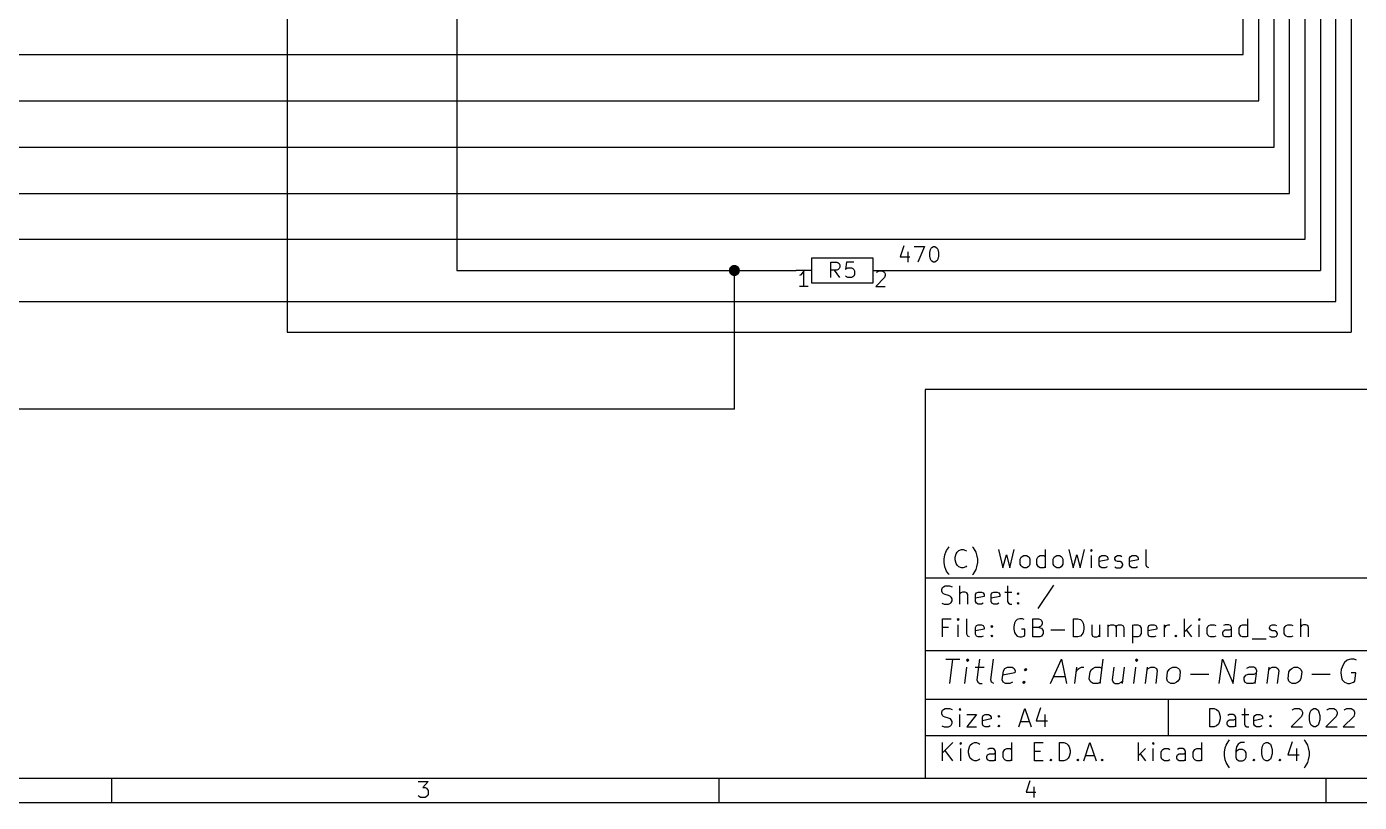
# Model space of a CAD drawing. Extents: x 0.4 to 11.3, y -7.9 to -0.4.
# Drawn here: x 4.055 to 8.376, y -7.874 to -5.359 of the extents above; entities that cross this region are included whole.
import ezdxf

# ---------------------------------------------------------------- set-up
doc = ezdxf.new("R2010")
doc.units = 0
doc.header["$MEASUREMENT"] = 0
for name, color, linetype in [('CYAN2', 4, 'CONTINUOUS'), ('GREEN3', 91, 'CONTINUOUS'), ('RED2', 1, 'CONTINUOUS'), ('RED3', 11, 'CONTINUOUS')]:
    doc.layers.add(name, color=color, linetype=linetype)

msp = doc.modelspace()

# ---------------------------------------------------------------- linework, layer by layer
at = {"layer": 'CYAN2', "linetype": 'CONTINUOUS'}
for p, q in [((6.9, -6.07024), (6.88809, -6.10595)), ((6.9119, -6.08928), (6.9119, -6.12262)), ((6.93333, -6.07262), (6.96667, -6.07262)), ((6.96667, -6.07262), (6.94524, -6.12262)), ((6.98333, -6.09167), (6.98571, -6.08214)), ((6.98333, -6.10357), (6.98333, -6.09167)), ((6.98571, -6.08214), (6.98809, -6.07738)), ((6.98809, -6.07738), (6.99047, -6.075)), ((6.99047, -6.075), (6.99524, -6.07262)), ((6.99524, -6.07262), (7, -6.07262)), ((7, -6.07262), (7.00476, -6.075)), ((7.00476, -6.075), (7.00714, -6.07738)), ((7.00714, -6.07738), (7.00952, -6.08214)), ((7.00952, -6.08214), (7.0119, -6.09167)), ((7.0119, -6.09167), (7.0119, -6.10357)), ((6.66309, -6.17262), (6.66309, -6.12262)), ((6.66309, -6.12262), (6.68214, -6.12262)), ((6.68214, -6.12262), (6.6869, -6.125)), ((6.6869, -6.125), (6.68928, -6.12738)), ((6.68928, -6.12738), (6.69166, -6.13214)), ((6.69166, -6.13214), (6.69166, -6.13928)), ((6.71309, -6.12262), (6.71071, -6.14643)), ((6.7369, -6.12262), (6.71309, -6.12262)), ((6.88809, -6.10595), (6.91905, -6.10595)), ((6.98571, -6.11309), (6.98333, -6.10357)), ((6.98809, -6.11785), (6.98571, -6.11309)), ((6.99047, -6.12024), (6.98809, -6.11785)), ((6.99524, -6.12262), (6.99047, -6.12024)), ((7, -6.12262), (6.99524, -6.12262)), ((7.00476, -6.12024), (7, -6.12262)), ((7.00714, -6.11785), (7.00476, -6.12024)), ((7.00952, -6.11309), (7.00714, -6.11785)), ((7.0119, -6.10357), (7.00952, -6.11309)), ((6.68214, -6.14881), (6.66309, -6.14881)), ((6.69166, -6.17262), (6.675, -6.14881)), ((6.6869, -6.14643), (6.68214, -6.14881)), ((6.68928, -6.14405), (6.6869, -6.14643)), ((6.69166, -6.13928), (6.68928, -6.14405)), ((6.71071, -6.14643), (6.71309, -6.14405)), ((6.71309, -6.17024), (6.71071, -6.16785)), ((6.71309, -6.14405), (6.71785, -6.14167)), ((6.71785, -6.17262), (6.71309, -6.17024)), ((6.71785, -6.14167), (6.72976, -6.14167)), ((6.72976, -6.17262), (6.71785, -6.17262)), ((6.72976, -6.14167), (6.73452, -6.14405)), ((6.73452, -6.17024), (6.72976, -6.17262)), ((6.73452, -6.14405), (6.7369, -6.14643)), ((6.7369, -6.16785), (6.73452, -6.17024)), ((6.7369, -6.14643), (6.73928, -6.15119)), ((6.73928, -6.16309), (6.7369, -6.16785)), ((6.73928, -6.15119), (6.73928, -6.16309))]:
    msp.add_line(p, q, dxfattribs=at)
at = {"layer": 'GREEN3', "linetype": 'CONTINUOUS'}
for p, q in [((5.45, -3.55), (5.45, -6.15)), ((8, -5.45), (8, -3.9)), ((8.05, -5.6), (8.05, -4)), ((8.1, -5.75), (8.1, -4.1)), ((8.15, -5.9), (8.15, -4.2)), ((8.2, -4.3), (8.2, -6.05)), ((8.25, -4.4), (8.25, -6.15)), ((8.3, -6.25), (8.3, -4.5)), ((8.35, -4.6), (8.35, -6.35)), ((4.9, -4.9), (4.9, -6.35)), ((1.45, -5.45), (8, -5.45)), ((1.35, -5.6), (8.05, -5.6)), ((1.25, -5.75), (8.1, -5.75)), ((1.15, -5.9), (8.15, -5.9)), ((8.2, -6.05), (1.05, -6.05)), ((5.45, -6.15), (6.35, -6.15)), ((6.35, -6.6), (6.35, -6.15)), ((6.35, -6.15), (6.55, -6.15)), ((6.85, -6.15), (8.25, -6.15)), ((1.9, -6.25), (8.3, -6.25)), ((4.9, -6.35), (8.35, -6.35)), ((6.35, -6.6), (4, -6.6))]:
    msp.add_line(p, q, dxfattribs=at)
at = {"layer": 'GREEN3', "const_width": 0.018}
msp.add_lwpolyline([(6.341, -6.15, 1), (6.359, -6.15, 1)], format="xyb", close=True, dxfattribs=at)
at = {"layer": 'RED2', "linetype": 'CONTINUOUS'}
for p, q in [((6.8, -6.11), (6.6, -6.11)), ((6.6, -6.11), (6.6, -6.19)), ((6.8, -6.19), (6.8, -6.11)), ((6.6, -6.15), (6.55, -6.15)), ((6.8, -6.15), (6.85, -6.15)), ((6.6, -6.19), (6.8, -6.19)), ((6.96859, -6.53572), (6.96859, -7.79556)), ((11.2206, -6.53572), (6.96859, -6.53572)), ((7.0297, -7.08549), (7.03251, -7.07143)), ((7.0297, -7.09674), (7.0297, -7.08549)), ((7.03251, -7.07143), (7.03532, -7.06299)), ((7.03532, -7.06299), (7.03813, -7.05737)), ((7.03813, -7.05737), (7.04376, -7.04893)), ((7.04376, -7.04893), (7.04657, -7.04612)), ((7.06626, -7.07987), (7.06907, -7.06862)), ((7.06626, -7.0883), (7.06626, -7.07987)), ((7.06907, -7.06862), (7.07188, -7.06299)), ((7.07188, -7.06299), (7.0775, -7.05737)), ((7.0775, -7.05737), (7.08594, -7.05456)), ((7.08594, -7.05456), (7.09156, -7.05456)), ((7.09156, -7.05456), (7.1, -7.05737)), ((7.1, -7.05737), (7.10281, -7.06018)), ((7.12531, -7.04893), (7.1225, -7.04612)), ((7.13093, -7.05737), (7.12531, -7.04893)), ((7.13375, -7.06299), (7.13093, -7.05737)), ((7.13656, -7.07143), (7.13375, -7.06299)), ((7.13937, -7.08549), (7.13656, -7.07143)), ((7.13937, -7.09674), (7.13937, -7.08549)), ((7.20686, -7.05456), (7.22092, -7.11361)), ((7.22092, -7.11361), (7.23217, -7.07143)), ((7.23217, -7.07143), (7.24342, -7.11361)), ((7.24342, -7.11361), (7.25748, -7.05456)), ((7.27717, -7.08549), (7.27998, -7.07987)), ((7.27717, -7.10236), (7.27717, -7.08549)), ((7.27998, -7.07987), (7.28279, -7.07706)), ((7.28279, -7.07706), (7.28841, -7.07424)), ((7.28841, -7.07424), (7.29685, -7.07424)), ((7.29685, -7.07424), (7.30248, -7.07706)), ((7.30248, -7.07706), (7.30529, -7.07987)), ((7.30529, -7.07987), (7.3081, -7.08549)), ((7.3081, -7.08549), (7.3081, -7.10236)), ((7.3306, -7.08549), (7.33341, -7.07987)), ((7.3306, -7.10236), (7.3306, -7.08549)), ((7.33341, -7.07987), (7.33622, -7.07706)), ((7.33622, -7.07706), (7.34185, -7.07424)), ((7.34185, -7.07424), (7.35309, -7.07424)), ((7.35309, -7.07424), (7.35872, -7.07706)), ((7.35872, -7.11361), (7.35872, -7.05456)), ((7.38403, -7.08549), (7.38684, -7.07987)), ((7.38403, -7.10236), (7.38403, -7.08549)), ((7.38684, -7.07987), (7.38965, -7.07706)), ((7.38965, -7.07706), (7.39528, -7.07424)), ((7.39528, -7.07424), (7.40371, -7.07424)), ((7.40371, -7.07424), (7.40934, -7.07706)), ((7.40934, -7.07706), (7.41215, -7.07987)), ((7.41215, -7.07987), (7.41496, -7.08549)), ((7.41496, -7.08549), (7.41496, -7.10236)), ((7.43465, -7.05456), (7.44871, -7.11361)), ((7.44871, -7.11361), (7.45996, -7.07143)), ((7.45996, -7.07143), (7.4712, -7.11361)), ((7.4712, -7.11361), (7.48526, -7.05456)), ((7.50776, -7.05456), (7.50495, -7.05737)), ((7.50495, -7.05737), (7.50776, -7.06018)), ((7.51057, -7.05737), (7.50776, -7.05456)), ((7.50776, -7.05456), (7.50776, -7.06018)), ((7.50776, -7.06018), (7.51057, -7.05737)), ((7.50776, -7.11361), (7.50776, -7.07424)), ((7.53307, -7.08268), (7.53588, -7.07706)), ((7.53307, -7.10517), (7.53307, -7.08268)), ((7.53588, -7.07706), (7.54151, -7.07424)), ((7.54151, -7.07424), (7.55276, -7.07424)), ((7.55276, -7.07424), (7.55838, -7.07706)), ((7.55838, -7.07706), (7.56119, -7.08268)), ((7.56119, -7.08268), (7.56119, -7.0883)), ((7.58369, -7.08268), (7.5865, -7.07706)), ((7.58369, -7.08549), (7.58369, -7.08268)), ((7.5865, -7.09111), (7.58369, -7.08549)), ((7.5865, -7.07706), (7.59213, -7.07424)), ((7.59213, -7.07424), (7.60056, -7.07424)), ((7.60056, -7.07424), (7.60619, -7.07706)), ((7.6315, -7.08268), (7.63431, -7.07706)), ((7.6315, -7.10517), (7.6315, -7.08268)), ((7.63431, -7.07706), (7.63993, -7.07424)), ((7.63993, -7.07424), (7.65118, -7.07424)), ((7.65118, -7.07424), (7.65681, -7.07706)), ((7.65681, -7.07706), (7.65962, -7.08268)), ((7.65962, -7.08268), (7.65962, -7.0883)), ((7.68493, -7.10517), (7.68493, -7.05456)), ((7.03251, -7.1108), (7.0297, -7.09674)), ((7.03532, -7.11924), (7.03251, -7.1108)), ((7.03813, -7.12486), (7.03532, -7.11924)), ((7.04376, -7.1333), (7.03813, -7.12486)), ((7.06907, -7.09955), (7.06626, -7.0883)), ((7.07188, -7.10517), (7.06907, -7.09955)), ((7.0775, -7.1108), (7.07188, -7.10517)), ((7.08594, -7.11361), (7.0775, -7.1108)), ((7.09156, -7.11361), (7.08594, -7.11361)), ((7.1, -7.1108), (7.09156, -7.11361)), ((7.10281, -7.10799), (7.1, -7.1108)), ((7.12531, -7.1333), (7.13093, -7.12486)), ((7.13093, -7.12486), (7.13375, -7.11924)), ((7.13375, -7.11924), (7.13656, -7.1108)), ((7.13656, -7.1108), (7.13937, -7.09674)), ((7.27998, -7.10799), (7.27717, -7.10236)), ((7.28279, -7.1108), (7.27998, -7.10799)), ((7.28841, -7.11361), (7.28279, -7.1108)), ((7.29685, -7.11361), (7.28841, -7.11361)), ((7.30248, -7.1108), (7.29685, -7.11361)), ((7.30529, -7.10799), (7.30248, -7.1108)), ((7.3081, -7.10236), (7.30529, -7.10799)), ((7.33341, -7.10799), (7.3306, -7.10236)), ((7.33622, -7.1108), (7.33341, -7.10799)), ((7.34185, -7.11361), (7.33622, -7.1108)), ((7.35309, -7.11361), (7.34185, -7.11361)), ((7.35872, -7.1108), (7.35309, -7.11361)), ((7.38684, -7.10799), (7.38403, -7.10236)), ((7.38965, -7.1108), (7.38684, -7.10799)), ((7.39528, -7.11361), (7.38965, -7.1108)), ((7.40371, -7.11361), (7.39528, -7.11361)), ((7.40934, -7.1108), (7.40371, -7.11361)), ((7.41215, -7.10799), (7.40934, -7.1108)), ((7.41496, -7.10236), (7.41215, -7.10799)), ((7.56119, -7.0883), (7.53307, -7.09393)), ((7.53588, -7.1108), (7.53307, -7.10517)), ((7.54151, -7.11361), (7.53588, -7.1108)), ((7.55276, -7.11361), (7.54151, -7.11361)), ((7.55838, -7.1108), (7.55276, -7.11361)), ((7.58369, -7.1108), (7.58931, -7.11361)), ((7.59213, -7.09393), (7.5865, -7.09111)), ((7.58931, -7.11361), (7.60056, -7.11361)), ((7.60056, -7.09393), (7.59213, -7.09393)), ((7.60619, -7.09674), (7.60056, -7.09393)), ((7.60056, -7.11361), (7.60619, -7.1108)), ((7.609, -7.10236), (7.60619, -7.09674)), ((7.60619, -7.1108), (7.609, -7.10517)), ((7.609, -7.10517), (7.609, -7.10236)), ((7.65962, -7.0883), (7.6315, -7.09393)), ((7.63431, -7.1108), (7.6315, -7.10517)), ((7.63993, -7.11361), (7.63431, -7.1108)), ((7.65118, -7.11361), (7.63993, -7.11361)), ((7.65681, -7.1108), (7.65118, -7.11361)), ((7.68774, -7.1108), (7.68493, -7.10517)), ((7.69336, -7.11361), (7.68774, -7.1108)), ((6.96859, -7.14595), (11.2206, -7.14595)), ((7.04657, -7.13611), (7.04376, -7.1333)), ((7.1225, -7.13611), (7.12531, -7.1333)), ((7.38493, -7.16985), (7.33431, -7.24578)), ((7.02216, -7.18391), (7.02497, -7.17829)), ((7.02216, -7.18954), (7.02216, -7.18391)), ((7.02497, -7.19517), (7.02216, -7.18954)), ((7.02497, -7.17829), (7.02778, -7.17548)), ((7.02778, -7.19798), (7.02497, -7.19517)), ((7.02778, -7.17548), (7.03341, -7.17267)), ((7.03341, -7.20079), (7.02778, -7.19798)), ((7.03341, -7.17267), (7.04747, -7.17267)), ((7.04466, -7.2036), (7.03341, -7.20079)), ((7.05028, -7.20641), (7.04466, -7.2036)), ((7.04747, -7.17267), (7.05591, -7.17548)), ((7.05309, -7.20922), (7.05028, -7.20641)), ((7.05591, -7.21485), (7.05309, -7.20922)), ((7.05591, -7.22047), (7.05591, -7.21485)), ((7.08122, -7.23172), (7.08122, -7.17267)), ((7.08403, -7.19517), (7.08122, -7.19798)), ((7.08965, -7.19235), (7.08403, -7.19517)), ((7.09809, -7.19235), (7.08965, -7.19235)), ((7.10371, -7.19517), (7.09809, -7.19235)), ((7.10652, -7.20079), (7.10371, -7.19517)), ((7.10652, -7.23172), (7.10652, -7.20079)), ((7.13183, -7.20079), (7.13465, -7.19517)), ((7.13183, -7.22328), (7.13183, -7.20079)), ((7.15996, -7.20641), (7.13183, -7.21204)), ((7.13465, -7.19517), (7.14027, -7.19235)), ((7.14027, -7.19235), (7.15152, -7.19235)), ((7.15152, -7.19235), (7.15714, -7.19517)), ((7.15714, -7.19517), (7.15996, -7.20079)), ((7.15996, -7.20079), (7.15996, -7.20641)), ((7.18245, -7.20079), (7.18526, -7.19517)), ((7.18245, -7.22328), (7.18245, -7.20079)), ((7.21057, -7.20641), (7.18245, -7.21204)), ((7.18526, -7.19517), (7.19089, -7.19235)), ((7.19089, -7.19235), (7.20214, -7.19235)), ((7.20214, -7.19235), (7.20776, -7.19517)), ((7.20776, -7.19517), (7.21057, -7.20079)), ((7.21057, -7.20079), (7.21057, -7.20641)), ((7.22745, -7.19235), (7.24994, -7.19235)), ((7.23588, -7.17267), (7.23588, -7.22328)), ((7.26682, -7.19798), (7.26963, -7.19517)), ((7.26963, -7.20079), (7.26682, -7.19798)), ((7.26963, -7.19517), (7.27244, -7.19798)), ((7.26963, -7.19517), (7.26963, -7.20079)), ((7.27244, -7.19798), (7.26963, -7.20079)), ((7.02216, -7.22891), (7.0306, -7.23172)), ((7.0306, -7.23172), (7.04466, -7.23172)), ((7.04466, -7.23172), (7.05028, -7.22891)), ((7.05028, -7.22891), (7.05309, -7.2261)), ((7.05309, -7.2261), (7.05591, -7.22047)), ((7.13465, -7.22891), (7.13183, -7.22328)), ((7.14027, -7.23172), (7.13465, -7.22891)), ((7.15152, -7.23172), (7.14027, -7.23172)), ((7.15714, -7.22891), (7.15152, -7.23172)), ((7.18526, -7.22891), (7.18245, -7.22328)), ((7.19089, -7.23172), (7.18526, -7.22891)), ((7.20214, -7.23172), (7.19089, -7.23172)), ((7.20776, -7.22891), (7.20214, -7.23172)), ((7.23588, -7.22328), (7.2387, -7.22891)), ((7.2387, -7.22891), (7.24432, -7.23172)), ((7.24432, -7.23172), (7.24994, -7.23172)), ((7.26682, -7.22891), (7.26963, -7.2261)), ((7.26963, -7.23172), (7.26682, -7.22891)), ((7.26963, -7.2261), (7.27244, -7.22891)), ((7.26963, -7.2261), (7.26963, -7.23172)), ((7.27244, -7.22891), (7.26963, -7.23172)), ((7.02497, -7.33802), (7.02497, -7.27896)), ((7.02497, -7.27896), (7.05309, -7.27896)), ((7.07559, -7.27896), (7.07278, -7.28178)), ((7.07278, -7.28178), (7.07559, -7.28459)), ((7.0784, -7.28178), (7.07559, -7.27896)), ((7.07559, -7.27896), (7.07559, -7.28459)), ((7.07559, -7.28459), (7.0784, -7.28178)), ((7.07559, -7.33802), (7.07559, -7.29865)), ((7.10371, -7.32958), (7.10371, -7.27896)), ((7.13183, -7.30709), (7.13465, -7.30146)), ((7.13465, -7.30146), (7.14027, -7.29865)), ((7.14027, -7.29865), (7.15152, -7.29865)), ((7.15152, -7.29865), (7.15714, -7.30146)), ((7.15714, -7.30146), (7.15996, -7.30709)), ((7.18245, -7.30428), (7.18526, -7.30146)), ((7.18526, -7.30146), (7.18808, -7.30428)), ((7.18526, -7.30146), (7.18526, -7.30709)), ((7.25838, -7.29303), (7.25557, -7.30428)), ((7.26119, -7.2874), (7.25838, -7.29303)), ((7.26682, -7.28178), (7.26119, -7.2874)), ((7.27525, -7.27896), (7.26682, -7.28178)), ((7.28369, -7.27896), (7.27525, -7.27896)), ((7.28931, -7.28178), (7.28369, -7.27896)), ((7.31744, -7.33802), (7.31744, -7.27896)), ((7.31744, -7.27896), (7.33712, -7.27896)), ((7.33712, -7.27896), (7.34274, -7.28178)), ((7.34274, -7.28178), (7.34556, -7.28459)), ((7.34556, -7.30146), (7.34274, -7.30428)), ((7.34556, -7.28459), (7.34837, -7.29021)), ((7.34837, -7.29584), (7.34556, -7.30146)), ((7.34837, -7.29021), (7.34837, -7.29584)), ((7.44961, -7.33802), (7.44961, -7.27896)), ((7.44961, -7.27896), (7.46367, -7.27896)), ((7.46367, -7.27896), (7.4721, -7.28178)), ((7.4721, -7.28178), (7.47773, -7.2874)), ((7.47773, -7.2874), (7.48054, -7.29303)), ((7.48054, -7.29303), (7.48335, -7.30428)), ((7.50866, -7.29865), (7.50866, -7.32958)), ((7.53397, -7.29865), (7.53397, -7.33802)), ((7.56209, -7.33802), (7.56209, -7.29865)), ((7.56209, -7.30428), (7.56491, -7.30146)), ((7.56491, -7.30146), (7.57053, -7.29865)), ((7.57053, -7.29865), (7.57896, -7.29865)), ((7.57896, -7.29865), (7.58459, -7.30146)), ((7.58459, -7.30146), (7.5874, -7.30709)), ((7.5874, -7.30709), (7.59021, -7.30146)), ((7.59021, -7.30146), (7.59584, -7.29865)), ((7.59584, -7.29865), (7.60428, -7.29865)), ((7.60428, -7.29865), (7.6099, -7.30146)), ((7.6099, -7.30146), (7.61271, -7.30709)), ((7.64083, -7.29865), (7.64083, -7.3577)), ((7.64083, -7.30146), (7.64646, -7.29865)), ((7.64646, -7.29865), (7.6577, -7.29865)), ((7.6577, -7.29865), (7.66333, -7.30146)), ((7.66333, -7.30146), (7.66614, -7.30428)), ((7.69145, -7.30709), (7.69426, -7.30146)), ((7.69426, -7.30146), (7.69989, -7.29865)), ((7.69989, -7.29865), (7.71114, -7.29865)), ((7.71114, -7.29865), (7.71676, -7.30146)), ((7.71676, -7.30146), (7.71957, -7.30709)), ((7.74488, -7.33802), (7.74488, -7.29865)), ((7.74769, -7.30428), (7.75051, -7.30146)), ((7.75051, -7.30146), (7.75613, -7.29865)), ((7.75613, -7.29865), (7.76176, -7.29865)), ((7.80956, -7.33802), (7.80956, -7.27896)), ((7.83206, -7.29865), (7.80956, -7.32115)), ((7.85737, -7.27896), (7.85456, -7.28178)), ((7.85456, -7.28178), (7.85737, -7.28459)), ((7.86018, -7.28178), (7.85737, -7.27896)), ((7.85737, -7.27896), (7.85737, -7.28459)), ((7.85737, -7.28459), (7.86018, -7.28178)), ((7.85737, -7.33802), (7.85737, -7.29865)), ((7.88549, -7.30428), (7.8883, -7.30146)), ((7.8883, -7.30146), (7.89393, -7.29865)), ((7.89393, -7.29865), (7.90517, -7.29865)), ((7.90517, -7.29865), (7.9108, -7.30146)), ((7.94173, -7.29865), (7.93611, -7.30146)), ((7.95298, -7.29865), (7.94173, -7.29865)), ((7.95861, -7.30146), (7.95298, -7.29865)), ((7.96142, -7.30709), (7.95861, -7.30146)), ((7.98954, -7.30428), (7.99235, -7.30146)), ((7.99235, -7.30146), (7.99798, -7.29865)), ((7.99798, -7.29865), (8.00922, -7.29865)), ((8.00922, -7.29865), (8.01485, -7.30146)), ((8.01485, -7.33802), (8.01485, -7.27896)), ((8.08515, -7.30709), (8.08796, -7.30146)), ((8.08796, -7.30146), (8.09359, -7.29865)), ((8.09359, -7.29865), (8.10202, -7.29865)), ((8.10202, -7.29865), (8.10765, -7.30146)), ((8.13577, -7.30428), (8.13858, -7.30146)), ((8.13858, -7.30146), (8.14421, -7.29865)), ((8.14421, -7.29865), (8.15546, -7.29865)), ((8.15546, -7.29865), (8.16108, -7.30146)), ((8.18639, -7.33802), (8.18639, -7.27896)), ((8.1892, -7.30146), (8.18639, -7.30428)), ((8.19483, -7.29865), (8.1892, -7.30146)), ((8.20326, -7.29865), (8.19483, -7.29865)), ((8.20889, -7.30146), (8.20326, -7.29865)), ((8.2117, -7.30709), (8.20889, -7.30146)), ((7.04466, -7.30709), (7.02497, -7.30709)), ((7.10652, -7.33521), (7.10371, -7.32958)), ((7.11215, -7.33802), (7.10652, -7.33521)), ((7.13183, -7.32958), (7.13183, -7.30709)), ((7.15996, -7.31271), (7.13183, -7.31833)), ((7.13465, -7.33521), (7.13183, -7.32958)), ((7.14027, -7.33802), (7.13465, -7.33521)), ((7.15152, -7.33802), (7.14027, -7.33802)), ((7.15714, -7.33521), (7.15152, -7.33802)), ((7.15996, -7.30709), (7.15996, -7.31271)), ((7.18526, -7.30709), (7.18245, -7.30428)), ((7.18245, -7.33521), (7.18526, -7.3324)), ((7.18526, -7.33802), (7.18245, -7.33521)), ((7.18808, -7.30428), (7.18526, -7.30709)), ((7.18526, -7.3324), (7.18808, -7.33521)), ((7.18526, -7.3324), (7.18526, -7.33802)), ((7.18808, -7.33521), (7.18526, -7.33802)), ((7.25557, -7.30428), (7.25557, -7.31271)), ((7.25557, -7.31271), (7.25838, -7.32396)), ((7.25838, -7.32396), (7.26119, -7.32958)), ((7.26119, -7.32958), (7.26682, -7.33521)), ((7.26682, -7.33521), (7.27525, -7.33802)), ((7.27525, -7.33802), (7.28088, -7.33802)), ((7.29213, -7.31271), (7.28088, -7.31271)), ((7.28088, -7.33802), (7.28931, -7.33521)), ((7.28931, -7.33521), (7.29213, -7.3324)), ((7.29213, -7.3324), (7.29213, -7.31271)), ((7.33712, -7.30709), (7.31744, -7.30709)), ((7.33993, -7.33802), (7.31744, -7.33802)), ((7.34274, -7.30428), (7.33712, -7.30709)), ((7.33712, -7.30709), (7.34556, -7.3099)), ((7.34556, -7.33521), (7.33993, -7.33802)), ((7.34556, -7.3099), (7.34837, -7.31271)), ((7.34837, -7.3324), (7.34556, -7.33521)), ((7.34837, -7.31271), (7.35118, -7.31833)), ((7.35118, -7.32677), (7.34837, -7.3324)), ((7.35118, -7.31833), (7.35118, -7.32677)), ((7.37649, -7.31552), (7.42148, -7.31552)), ((7.46367, -7.33802), (7.44961, -7.33802)), ((7.4721, -7.33521), (7.46367, -7.33802)), ((7.47773, -7.32958), (7.4721, -7.33521)), ((7.48054, -7.32396), (7.47773, -7.32958)), ((7.48335, -7.31271), (7.48054, -7.32396)), ((7.48335, -7.30428), (7.48335, -7.31271)), ((7.50866, -7.32958), (7.51147, -7.33521)), ((7.51147, -7.33521), (7.5171, -7.33802)), ((7.5171, -7.33802), (7.52554, -7.33802)), ((7.52554, -7.33802), (7.53116, -7.33521)), ((7.53116, -7.33521), (7.53397, -7.3324)), ((7.5874, -7.30709), (7.5874, -7.33802)), ((7.61271, -7.30709), (7.61271, -7.33802)), ((7.64646, -7.33802), (7.64083, -7.33521)), ((7.6577, -7.33802), (7.64646, -7.33802)), ((7.66333, -7.33521), (7.6577, -7.33802)), ((7.66614, -7.3324), (7.66333, -7.33521)), ((7.66614, -7.30428), (7.66895, -7.3099)), ((7.66895, -7.32677), (7.66614, -7.3324)), ((7.66895, -7.3099), (7.66895, -7.32677)), ((7.69145, -7.32958), (7.69145, -7.30709)), ((7.71957, -7.31271), (7.69145, -7.31833)), ((7.69426, -7.33521), (7.69145, -7.32958)), ((7.69989, -7.33802), (7.69426, -7.33521)), ((7.71114, -7.33802), (7.69989, -7.33802)), ((7.71676, -7.33521), (7.71114, -7.33802)), ((7.71957, -7.30709), (7.71957, -7.31271)), ((7.74488, -7.3099), (7.74769, -7.30428)), ((7.77863, -7.33521), (7.78144, -7.3324)), ((7.78144, -7.33802), (7.77863, -7.33521)), ((7.78144, -7.3324), (7.78425, -7.33521)), ((7.78144, -7.3324), (7.78144, -7.33802)), ((7.78425, -7.33521), (7.78144, -7.33802)), ((7.81519, -7.31552), (7.83206, -7.33802)), ((7.88268, -7.3099), (7.88549, -7.30428)), ((7.88268, -7.32677), (7.88268, -7.3099)), ((7.88549, -7.3324), (7.88268, -7.32677)), ((7.8883, -7.33521), (7.88549, -7.3324)), ((7.89393, -7.33802), (7.8883, -7.33521)), ((7.90517, -7.33802), (7.89393, -7.33802)), ((7.9108, -7.33521), (7.90517, -7.33802)), ((7.9333, -7.32396), (7.93611, -7.31833)), ((7.9333, -7.32958), (7.9333, -7.32396)), ((7.93611, -7.33521), (7.9333, -7.32958)), ((7.93611, -7.31833), (7.94173, -7.31552)), ((7.94173, -7.33802), (7.93611, -7.33521)), ((7.94173, -7.31552), (7.9558, -7.31552)), ((7.9558, -7.33802), (7.94173, -7.33802)), ((7.9558, -7.31552), (7.96142, -7.31271)), ((7.96142, -7.33521), (7.9558, -7.33802)), ((7.96142, -7.33802), (7.96142, -7.30709)), ((7.98673, -7.3099), (7.98954, -7.30428)), ((7.98673, -7.32677), (7.98673, -7.3099)), ((7.98954, -7.3324), (7.98673, -7.32677)), ((7.99235, -7.33521), (7.98954, -7.3324)), ((7.99798, -7.33802), (7.99235, -7.33521)), ((8.00922, -7.33802), (7.99798, -7.33802)), ((8.01485, -7.33521), (8.00922, -7.33802)), ((8.02891, -7.34365), (8.07391, -7.34365)), ((8.08515, -7.3099), (8.08515, -7.30709)), ((8.08796, -7.31552), (8.08515, -7.3099)), ((8.08515, -7.33521), (8.09078, -7.33802)), ((8.09359, -7.31833), (8.08796, -7.31552)), ((8.09078, -7.33802), (8.10202, -7.33802)), ((8.10202, -7.31833), (8.09359, -7.31833)), ((8.10765, -7.32115), (8.10202, -7.31833)), ((8.10202, -7.33802), (8.10765, -7.33521)), ((8.11046, -7.32677), (8.10765, -7.32115)), ((8.10765, -7.33521), (8.11046, -7.32958)), ((8.11046, -7.32958), (8.11046, -7.32677)), ((8.13296, -7.3099), (8.13577, -7.30428)), ((8.13296, -7.32677), (8.13296, -7.3099)), ((8.13577, -7.3324), (8.13296, -7.32677)), ((8.13858, -7.33521), (8.13577, -7.3324)), ((8.14421, -7.33802), (8.13858, -7.33521)), ((8.15546, -7.33802), (8.14421, -7.33802)), ((8.16108, -7.33521), (8.15546, -7.33802)), ((8.2117, -7.33802), (8.2117, -7.30709)), ((6.96859, -7.38217), (11.2206, -7.38217)), ((7.036, -7.40992), (7.081, -7.40992)), ((7.04866, -7.48866), (7.0585, -7.40992)), ((7.10725, -7.40992), (7.10303, -7.41367)), ((7.10303, -7.41367), (7.10631, -7.41742)), ((7.10725, -7.40992), (7.10631, -7.41742)), ((7.10631, -7.41742), (7.11053, -7.41367)), ((7.11053, -7.41367), (7.10725, -7.40992)), ((7.14474, -7.40992), (7.13631, -7.47741)), ((7.1813, -7.47741), (7.18974, -7.40992)), ((7.37487, -7.48866), (7.41096, -7.40992)), ((7.41096, -7.40992), (7.42736, -7.48866)), ((7.5361, -7.48866), (7.54594, -7.40992)), ((7.65468, -7.40992), (7.65046, -7.41367)), ((7.65046, -7.41367), (7.65374, -7.41742)), ((7.65468, -7.40992), (7.65374, -7.41742)), ((7.65374, -7.41742), (7.65796, -7.41367)), ((7.65796, -7.41367), (7.65468, -7.40992)), ((7.9223, -7.48866), (7.93214, -7.40992)), ((7.93214, -7.40992), (7.9673, -7.48866)), ((7.9673, -7.48866), (7.97714, -7.40992)), ((8.3235, -7.42867), (8.31788, -7.44367)), ((8.32819, -7.42117), (8.3235, -7.42867)), ((8.33662, -7.41367), (8.32819, -7.42117)), ((8.34834, -7.40992), (8.33662, -7.41367)), ((8.35959, -7.40992), (8.34834, -7.40992)), ((8.36662, -7.41367), (8.35959, -7.40992)), ((7.09741, -7.48866), (7.10396, -7.43617)), ((7.13021, -7.43617), (7.16021, -7.43617)), ((7.2188, -7.47741), (7.22254, -7.44741)), ((7.2591, -7.45491), (7.22067, -7.46241)), ((7.22254, -7.44741), (7.22723, -7.43991)), ((7.22723, -7.43991), (7.2352, -7.43617)), ((7.2352, -7.43617), (7.2502, -7.43617)), ((7.2502, -7.43617), (7.25723, -7.43991)), ((7.25723, -7.43991), (7.26004, -7.44741)), ((7.26004, -7.44741), (7.2591, -7.45491)), ((7.2905, -7.44367), (7.29472, -7.43991)), ((7.29379, -7.44741), (7.2905, -7.44367)), ((7.29472, -7.43991), (7.29379, -7.44741)), ((7.298, -7.44367), (7.29379, -7.44741)), ((7.29472, -7.43991), (7.298, -7.44367)), ((7.38518, -7.46616), (7.42268, -7.46616)), ((7.45361, -7.48866), (7.46017, -7.43617)), ((7.4583, -7.45116), (7.46298, -7.44367)), ((7.46298, -7.44367), (7.4672, -7.43991)), ((7.4672, -7.43991), (7.47517, -7.43617)), ((7.47517, -7.43617), (7.48267, -7.43617)), ((7.50048, -7.47366), (7.50329, -7.45116)), ((7.50329, -7.48116), (7.50048, -7.47366)), ((7.50329, -7.45116), (7.50798, -7.44367)), ((7.50798, -7.44367), (7.5122, -7.43991)), ((7.5122, -7.43991), (7.52017, -7.43617)), ((7.52017, -7.43617), (7.53516, -7.43617)), ((7.53516, -7.43617), (7.54219, -7.43991)), ((7.58016, -7.43617), (7.575, -7.47741)), ((7.6139, -7.43617), (7.60734, -7.48866)), ((7.64483, -7.48866), (7.6514, -7.43617)), ((7.68889, -7.43617), (7.68233, -7.48866)), ((7.68796, -7.44367), (7.69217, -7.43991)), ((7.69217, -7.43991), (7.70014, -7.43617)), ((7.70014, -7.43617), (7.71139, -7.43617)), ((7.71139, -7.43617), (7.71842, -7.43991)), ((7.72123, -7.44741), (7.71607, -7.48866)), ((7.71842, -7.43991), (7.72123, -7.44741)), ((7.7517, -7.47366), (7.75451, -7.45116)), ((7.75451, -7.48116), (7.7517, -7.47366)), ((7.75451, -7.45116), (7.7592, -7.44367)), ((7.7592, -7.44367), (7.76341, -7.43991)), ((7.76341, -7.43991), (7.77138, -7.43617)), ((7.77138, -7.43617), (7.78263, -7.43617)), ((7.78263, -7.43617), (7.78966, -7.43991)), ((7.79294, -7.47366), (7.78826, -7.48116)), ((7.78966, -7.43991), (7.79294, -7.44367)), ((7.79294, -7.44367), (7.79576, -7.45116)), ((7.79576, -7.45116), (7.79294, -7.47366)), ((7.82856, -7.45866), (7.88856, -7.45866)), ((8.00245, -7.47741), (8.00339, -7.46991)), ((8.00339, -7.46991), (8.00807, -7.46241)), ((8.00807, -7.46241), (8.01604, -7.45866)), ((8.01885, -7.43617), (8.01088, -7.43991)), ((8.01604, -7.45866), (8.03479, -7.45866)), ((8.03385, -7.43617), (8.01885, -7.43617)), ((8.04088, -7.43991), (8.03385, -7.43617)), ((8.03479, -7.45866), (8.04276, -7.45491)), ((8.03854, -7.48866), (8.04369, -7.44741)), ((8.04369, -7.44741), (8.04088, -7.43991)), ((8.08259, -7.43617), (8.07603, -7.48866)), ((8.08166, -7.44367), (8.08587, -7.43991)), ((8.08587, -7.43991), (8.09384, -7.43617)), ((8.09384, -7.43617), (8.10509, -7.43617)), ((8.10509, -7.43617), (8.11212, -7.43991)), ((8.11493, -7.44741), (8.10978, -7.48866)), ((8.11212, -7.43991), (8.11493, -7.44741)), ((8.1454, -7.47366), (8.14821, -7.45116)), ((8.14821, -7.48116), (8.1454, -7.47366)), ((8.14821, -7.45116), (8.1529, -7.44367)), ((8.1529, -7.44367), (8.15711, -7.43991)), ((8.15711, -7.43991), (8.16508, -7.43617)), ((8.16508, -7.43617), (8.17633, -7.43617)), ((8.17633, -7.43617), (8.18336, -7.43991)), ((8.18664, -7.47366), (8.18196, -7.48116)), ((8.18336, -7.43991), (8.18664, -7.44367)), ((8.18664, -7.44367), (8.18946, -7.45116)), ((8.18946, -7.45116), (8.18664, -7.47366)), ((8.22226, -7.45866), (8.28226, -7.45866)), ((8.31788, -7.44367), (8.31647, -7.45491)), ((8.31647, -7.45491), (8.31835, -7.46991)), ((8.31835, -7.46991), (8.32116, -7.47741)), ((8.36521, -7.45491), (8.35022, -7.45491)), ((8.36193, -7.48116), (8.36521, -7.45491)), ((7.13631, -7.47741), (7.13912, -7.48491)), ((7.13912, -7.48491), (7.14615, -7.48866)), ((7.14615, -7.48866), (7.15365, -7.48866)), ((7.18411, -7.48491), (7.1813, -7.47741)), ((7.19114, -7.48866), (7.18411, -7.48491)), ((7.22161, -7.48491), (7.2188, -7.47741)), ((7.22864, -7.48866), (7.22161, -7.48491)), ((7.24363, -7.48866), (7.22864, -7.48866)), ((7.2516, -7.48491), (7.24363, -7.48866)), ((7.28535, -7.48491), (7.28957, -7.48116)), ((7.28863, -7.48866), (7.28535, -7.48491)), ((7.28957, -7.48116), (7.28863, -7.48866)), ((7.29285, -7.48491), (7.28863, -7.48866)), ((7.28957, -7.48116), (7.29285, -7.48491)), ((7.50657, -7.48491), (7.50329, -7.48116)), ((7.5136, -7.48866), (7.50657, -7.48491)), ((7.5286, -7.48866), (7.5136, -7.48866)), ((7.53657, -7.48491), (7.5286, -7.48866)), ((7.575, -7.47741), (7.57781, -7.48491)), ((7.57781, -7.48491), (7.58484, -7.48866)), ((7.58484, -7.48866), (7.59609, -7.48866)), ((7.59609, -7.48866), (7.60406, -7.48491)), ((7.60406, -7.48491), (7.60828, -7.48116)), ((7.75779, -7.48491), (7.75451, -7.48116)), ((7.76482, -7.48866), (7.75779, -7.48491)), ((7.77607, -7.48866), (7.76482, -7.48866)), ((7.78404, -7.48491), (7.77607, -7.48866)), ((7.78826, -7.48116), (7.78404, -7.48491)), ((8.00526, -7.48491), (8.00245, -7.47741)), ((8.01229, -7.48866), (8.00526, -7.48491)), ((8.03104, -7.48866), (8.01229, -7.48866)), ((8.039, -7.48491), (8.03104, -7.48866)), ((8.15149, -7.48491), (8.14821, -7.48116)), ((8.15852, -7.48866), (8.15149, -7.48491)), ((8.16977, -7.48866), (8.15852, -7.48866)), ((8.17774, -7.48491), (8.16977, -7.48866)), ((8.18196, -7.48116), (8.17774, -7.48491)), ((8.32116, -7.47741), (8.32772, -7.48491)), ((8.32772, -7.48491), (8.3385, -7.48866)), ((8.3385, -7.48866), (8.346, -7.48866)), ((8.346, -7.48866), (8.35772, -7.48491)), ((8.35772, -7.48491), (8.36193, -7.48116)), ((6.96859, -7.53965), (11.2206, -7.53965)), ((7.75599, -7.53965), (7.75599, -7.65776)), ((7.02216, -7.58155), (7.02497, -7.57593)), ((7.02216, -7.58718), (7.02216, -7.58155)), ((7.02497, -7.5928), (7.02216, -7.58718)), ((7.02497, -7.57593), (7.02778, -7.57312)), ((7.02778, -7.59561), (7.02497, -7.5928)), ((7.02778, -7.57312), (7.03341, -7.5703)), ((7.03341, -7.59843), (7.02778, -7.59561)), ((7.03341, -7.5703), (7.04747, -7.5703)), ((7.04466, -7.60124), (7.03341, -7.59843)), ((7.05028, -7.60405), (7.04466, -7.60124)), ((7.04747, -7.5703), (7.05591, -7.57312)), ((7.05309, -7.60686), (7.05028, -7.60405)), ((7.08122, -7.5703), (7.0784, -7.57312)), ((7.0784, -7.57312), (7.08122, -7.57593)), ((7.08403, -7.57312), (7.08122, -7.5703)), ((7.08122, -7.5703), (7.08122, -7.57593)), ((7.08122, -7.57593), (7.08403, -7.57312)), ((7.08122, -7.62936), (7.08122, -7.58999)), ((7.10371, -7.58999), (7.13465, -7.58999)), ((7.13465, -7.58999), (7.10371, -7.62936)), ((7.15433, -7.59843), (7.15714, -7.5928)), ((7.15433, -7.62092), (7.15433, -7.59843)), ((7.18245, -7.60405), (7.15433, -7.60967)), ((7.15714, -7.5928), (7.16277, -7.58999)), ((7.16277, -7.58999), (7.17402, -7.58999)), ((7.17402, -7.58999), (7.17964, -7.5928)), ((7.17964, -7.5928), (7.18245, -7.59843)), ((7.18245, -7.59843), (7.18245, -7.60405)), ((7.20495, -7.59561), (7.20776, -7.5928)), ((7.20776, -7.59843), (7.20495, -7.59561)), ((7.20776, -7.5928), (7.21057, -7.59561)), ((7.20776, -7.5928), (7.20776, -7.59843)), ((7.21057, -7.59561), (7.20776, -7.59843)), ((7.27244, -7.62936), (7.29213, -7.5703)), ((7.29213, -7.5703), (7.31181, -7.62936)), ((7.34274, -7.56749), (7.32869, -7.60967)), ((7.35681, -7.58999), (7.35681, -7.62936)), ((7.89111, -7.62936), (7.89111, -7.5703)), ((7.89111, -7.5703), (7.90517, -7.5703)), ((7.90517, -7.5703), (7.91361, -7.57312)), ((7.91361, -7.57312), (7.91924, -7.57874)), ((7.91924, -7.57874), (7.92205, -7.58437)), ((7.92205, -7.58437), (7.92486, -7.59561)), ((7.92486, -7.60405), (7.92205, -7.6153)), ((7.92486, -7.59561), (7.92486, -7.60405)), ((7.9558, -7.58999), (7.95017, -7.5928)), ((7.96704, -7.58999), (7.9558, -7.58999)), ((7.97267, -7.5928), (7.96704, -7.58999)), ((7.96985, -7.60686), (7.97548, -7.60405)), ((7.97548, -7.59843), (7.97267, -7.5928)), ((7.97548, -7.62936), (7.97548, -7.59843)), ((7.99517, -7.58999), (8.01766, -7.58999)), ((8.0036, -7.5703), (8.0036, -7.62092)), ((8.03454, -7.59843), (8.03735, -7.5928)), ((8.03454, -7.62092), (8.03454, -7.59843)), ((8.06265, -7.60405), (8.03454, -7.60967)), ((8.03735, -7.5928), (8.04297, -7.58999)), ((8.04297, -7.58999), (8.05422, -7.58999)), ((8.05422, -7.58999), (8.05984, -7.5928)), ((8.05984, -7.5928), (8.06265, -7.59843)), ((8.06265, -7.59843), (8.06265, -7.60405)), ((8.08515, -7.59561), (8.08796, -7.5928)), ((8.08796, -7.59843), (8.08515, -7.59561)), ((8.08796, -7.5928), (8.09078, -7.59561)), ((8.08796, -7.5928), (8.08796, -7.59843)), ((8.09078, -7.59561), (8.08796, -7.59843)), ((8.1892, -7.59561), (8.15546, -7.62936)), ((8.15827, -7.57593), (8.16108, -7.57312)), ((8.16108, -7.57312), (8.1667, -7.5703)), ((8.1667, -7.5703), (8.18076, -7.5703)), ((8.18076, -7.5703), (8.18639, -7.57312)), ((8.18639, -7.57312), (8.1892, -7.57593)), ((8.1892, -7.57593), (8.19202, -7.58155)), ((8.19202, -7.58718), (8.1892, -7.59561)), ((8.19202, -7.58155), (8.19202, -7.58718)), ((8.21451, -7.5928), (8.21732, -7.58155)), ((8.21451, -7.60686), (8.21451, -7.5928)), ((8.21732, -7.58155), (8.22013, -7.57593)), ((8.22013, -7.57593), (8.22295, -7.57312)), ((8.22295, -7.57312), (8.22857, -7.5703)), ((8.22857, -7.5703), (8.2342, -7.5703)), ((8.2342, -7.5703), (8.23982, -7.57312)), ((8.23982, -7.57312), (8.24263, -7.57593)), ((8.24263, -7.57593), (8.24544, -7.58155)), ((8.24544, -7.58155), (8.24826, -7.5928)), ((8.24826, -7.5928), (8.24826, -7.60686)), ((8.30169, -7.59561), (8.26794, -7.62936)), ((8.27076, -7.57593), (8.27357, -7.57312)), ((8.27357, -7.57312), (8.27919, -7.5703)), ((8.27919, -7.5703), (8.29325, -7.5703)), ((8.29325, -7.5703), (8.29887, -7.57312)), ((8.29887, -7.57312), (8.30169, -7.57593)), ((8.30169, -7.57593), (8.3045, -7.58155)), ((8.3045, -7.58718), (8.30169, -7.59561)), ((8.3045, -7.58155), (8.3045, -7.58718)), ((8.35793, -7.59561), (8.32419, -7.62936)), ((8.327, -7.57593), (8.32981, -7.57312)), ((8.32981, -7.57312), (8.33543, -7.5703)), ((8.33543, -7.5703), (8.3495, -7.5703)), ((8.3495, -7.5703), (8.35512, -7.57312)), ((8.35512, -7.57312), (8.35793, -7.57593)), ((8.35793, -7.57593), (8.36074, -7.58155)), ((8.36074, -7.58718), (8.35793, -7.59561)), ((8.36074, -7.58155), (8.36074, -7.58718)), ((7.02216, -7.62655), (7.0306, -7.62936)), ((7.0306, -7.62936), (7.04466, -7.62936)), ((7.04466, -7.62936), (7.05028, -7.62655)), ((7.05028, -7.62655), (7.05309, -7.62374)), ((7.05591, -7.61249), (7.05309, -7.60686)), ((7.05309, -7.62374), (7.05591, -7.61811)), ((7.05591, -7.61811), (7.05591, -7.61249)), ((7.10371, -7.62936), (7.13465, -7.62936)), ((7.15714, -7.62655), (7.15433, -7.62092)), ((7.16277, -7.62936), (7.15714, -7.62655)), ((7.17402, -7.62936), (7.16277, -7.62936)), ((7.17964, -7.62655), (7.17402, -7.62936)), ((7.20495, -7.62655), (7.20776, -7.62374)), ((7.20776, -7.62936), (7.20495, -7.62655)), ((7.20776, -7.62374), (7.21057, -7.62655)), ((7.20776, -7.62374), (7.20776, -7.62936)), ((7.21057, -7.62655), (7.20776, -7.62936)), ((7.27807, -7.61249), (7.30619, -7.61249)), ((7.32869, -7.60967), (7.36524, -7.60967)), ((7.90517, -7.62936), (7.89111, -7.62936)), ((7.91361, -7.62655), (7.90517, -7.62936)), ((7.91924, -7.62092), (7.91361, -7.62655)), ((7.92205, -7.6153), (7.91924, -7.62092)), ((7.94736, -7.6153), (7.95017, -7.60967)), ((7.94736, -7.62092), (7.94736, -7.6153)), ((7.95017, -7.62655), (7.94736, -7.62092)), ((7.95017, -7.60967), (7.9558, -7.60686)), ((7.9558, -7.62936), (7.95017, -7.62655)), ((7.9558, -7.60686), (7.96985, -7.60686)), ((7.96985, -7.62936), (7.9558, -7.62936)), ((7.97548, -7.62655), (7.96985, -7.62936)), ((8.0036, -7.62092), (8.00641, -7.62655)), ((8.00641, -7.62655), (8.01204, -7.62936)), ((8.01204, -7.62936), (8.01766, -7.62936)), ((8.03735, -7.62655), (8.03454, -7.62092)), ((8.04297, -7.62936), (8.03735, -7.62655)), ((8.05422, -7.62936), (8.04297, -7.62936)), ((8.05984, -7.62655), (8.05422, -7.62936)), ((8.08515, -7.62655), (8.08796, -7.62374)), ((8.08796, -7.62936), (8.08515, -7.62655)), ((8.08796, -7.62374), (8.09078, -7.62655)), ((8.08796, -7.62374), (8.08796, -7.62936)), ((8.09078, -7.62655), (8.08796, -7.62936)), ((8.15546, -7.62936), (8.19202, -7.62936)), ((8.21732, -7.61811), (8.21451, -7.60686)), ((8.22013, -7.62374), (8.21732, -7.61811)), ((8.22295, -7.62655), (8.22013, -7.62374)), ((8.22857, -7.62936), (8.22295, -7.62655)), ((8.2342, -7.62936), (8.22857, -7.62936)), ((8.23982, -7.62655), (8.2342, -7.62936)), ((8.24263, -7.62374), (8.23982, -7.62655)), ((8.24544, -7.61811), (8.24263, -7.62374)), ((8.24826, -7.60686), (8.24544, -7.61811)), ((8.26794, -7.62936), (8.3045, -7.62936)), ((8.32419, -7.62936), (8.36074, -7.62936)), ((6.96859, -7.65776), (11.2206, -7.65776)), ((7.02497, -7.73959), (7.02497, -7.68054)), ((7.05872, -7.68054), (7.02497, -7.71429)), ((7.08403, -7.68054), (7.08122, -7.68335)), ((7.08122, -7.68335), (7.08403, -7.68617)), ((7.08684, -7.68335), (7.08403, -7.68054)), ((7.08403, -7.68054), (7.08403, -7.68617)), ((7.08403, -7.68617), (7.08684, -7.68335)), ((7.11215, -7.6946), (7.11496, -7.68898)), ((7.11496, -7.68898), (7.12059, -7.68335)), ((7.12059, -7.68335), (7.12902, -7.68054)), ((7.12902, -7.68054), (7.13465, -7.68054)), ((7.13465, -7.68054), (7.14308, -7.68335)), ((7.14308, -7.68335), (7.14589, -7.68617)), ((7.24994, -7.73959), (7.24994, -7.68054)), ((7.32306, -7.73959), (7.32306, -7.68054)), ((7.32306, -7.68054), (7.35118, -7.68054)), ((7.40461, -7.73959), (7.40461, -7.68054)), ((7.40461, -7.68054), (7.41867, -7.68054)), ((7.41867, -7.68054), (7.42711, -7.68335)), ((7.42711, -7.68335), (7.43273, -7.68898)), ((7.43273, -7.68898), (7.43555, -7.6946)), ((7.48335, -7.73959), (7.50304, -7.68054)), ((7.50304, -7.68054), (7.52272, -7.73959)), ((7.66052, -7.73959), (7.66052, -7.68054)), ((7.70832, -7.68054), (7.70551, -7.68335)), ((7.70551, -7.68335), (7.70832, -7.68617)), ((7.71114, -7.68335), (7.70832, -7.68054)), ((7.70832, -7.68054), (7.70832, -7.68617)), ((7.70832, -7.68617), (7.71114, -7.68335)), ((7.8658, -7.73959), (7.8658, -7.68054)), ((7.94173, -7.69741), (7.94454, -7.68898)), ((7.94454, -7.68898), (7.94736, -7.68335)), ((7.94736, -7.68335), (7.95298, -7.67492)), ((7.95298, -7.67492), (7.9558, -7.6721)), ((7.98391, -7.68617), (7.97829, -7.6946)), ((7.98673, -7.68335), (7.98391, -7.68617)), ((7.99235, -7.68054), (7.98673, -7.68335)), ((8.0036, -7.68054), (7.99235, -7.68054)), ((8.06265, -7.69179), (8.06547, -7.68617)), ((8.06547, -7.68617), (8.06828, -7.68335)), ((8.06828, -7.68335), (8.07391, -7.68054)), ((8.07391, -7.68054), (8.07953, -7.68054)), ((8.07953, -7.68054), (8.08515, -7.68335)), ((8.08515, -7.68335), (8.08796, -7.68617)), ((8.08796, -7.68617), (8.09078, -7.69179)), ((8.15827, -7.67773), (8.14421, -7.71991)), ((8.20045, -7.67492), (8.19764, -7.6721)), ((8.20607, -7.68335), (8.20045, -7.67492)), ((8.20889, -7.68898), (8.20607, -7.68335)), ((8.2117, -7.69741), (8.20889, -7.68898)), ((7.05872, -7.73959), (7.03341, -7.70585)), ((7.08403, -7.73959), (7.08403, -7.70022)), ((7.10934, -7.70585), (7.11215, -7.6946)), ((7.10934, -7.71429), (7.10934, -7.70585)), ((7.11215, -7.72554), (7.10934, -7.71429)), ((7.11496, -7.73116), (7.11215, -7.72554)), ((7.12059, -7.73678), (7.11496, -7.73116)), ((7.14589, -7.73397), (7.14308, -7.73678)), ((7.16839, -7.72554), (7.1712, -7.71991)), ((7.16839, -7.73116), (7.16839, -7.72554)), ((7.1712, -7.73678), (7.16839, -7.73116)), ((7.17683, -7.70022), (7.1712, -7.70304)), ((7.1712, -7.71991), (7.17683, -7.7171)), ((7.18808, -7.70022), (7.17683, -7.70022)), ((7.17683, -7.7171), (7.19089, -7.7171)), ((7.1937, -7.70304), (7.18808, -7.70022)), ((7.19089, -7.7171), (7.19651, -7.71429)), ((7.19651, -7.70866), (7.1937, -7.70304)), ((7.19651, -7.73959), (7.19651, -7.70866)), ((7.22182, -7.71147), (7.22463, -7.70585)), ((7.22182, -7.72835), (7.22182, -7.71147)), ((7.22463, -7.73397), (7.22182, -7.72835)), ((7.22463, -7.70585), (7.22745, -7.70304)), ((7.22745, -7.73678), (7.22463, -7.73397)), ((7.22745, -7.70304), (7.23307, -7.70022)), ((7.23307, -7.70022), (7.24432, -7.70022)), ((7.24432, -7.70022), (7.24994, -7.70304)), ((7.32306, -7.70866), (7.34274, -7.70866)), ((7.37368, -7.73678), (7.37649, -7.73397)), ((7.37649, -7.73397), (7.3793, -7.73678)), ((7.37649, -7.73397), (7.37649, -7.73959)), ((7.43273, -7.73116), (7.42711, -7.73678)), ((7.43555, -7.72554), (7.43273, -7.73116)), ((7.43555, -7.6946), (7.43836, -7.70585)), ((7.43836, -7.71429), (7.43555, -7.72554)), ((7.43836, -7.70585), (7.43836, -7.71429)), ((7.46085, -7.73678), (7.46367, -7.73397)), ((7.46367, -7.73397), (7.46648, -7.73678)), ((7.46367, -7.73397), (7.46367, -7.73959)), ((7.48898, -7.72272), (7.5171, -7.72272)), ((7.53959, -7.73678), (7.54241, -7.73397)), ((7.54241, -7.73397), (7.54522, -7.73678)), ((7.54241, -7.73397), (7.54241, -7.73959)), ((7.68302, -7.70022), (7.66052, -7.72272)), ((7.66614, -7.7171), (7.68302, -7.73959)), ((7.70832, -7.73959), (7.70832, -7.70022)), ((7.73363, -7.71147), (7.73644, -7.70585)), ((7.73363, -7.72835), (7.73363, -7.71147)), ((7.73644, -7.73397), (7.73363, -7.72835)), ((7.73644, -7.70585), (7.73926, -7.70304)), ((7.73926, -7.73678), (7.73644, -7.73397)), ((7.73926, -7.70304), (7.74488, -7.70022)), ((7.74488, -7.70022), (7.75613, -7.70022)), ((7.75613, -7.70022), (7.76176, -7.70304)), ((7.78425, -7.72554), (7.78706, -7.71991)), ((7.78425, -7.73116), (7.78425, -7.72554)), ((7.78706, -7.73678), (7.78425, -7.73116)), ((7.79269, -7.70022), (7.78706, -7.70304)), ((7.78706, -7.71991), (7.79269, -7.7171)), ((7.80394, -7.70022), (7.79269, -7.70022)), ((7.79269, -7.7171), (7.80675, -7.7171)), ((7.80956, -7.70304), (7.80394, -7.70022)), ((7.80675, -7.7171), (7.81237, -7.71429)), ((7.81237, -7.70866), (7.80956, -7.70304)), ((7.81237, -7.73959), (7.81237, -7.70866)), ((7.83769, -7.71147), (7.8405, -7.70585)), ((7.83769, -7.72835), (7.83769, -7.71147)), ((7.8405, -7.73397), (7.83769, -7.72835)), ((7.8405, -7.70585), (7.84331, -7.70304)), ((7.84331, -7.73678), (7.8405, -7.73397)), ((7.84331, -7.70304), (7.84893, -7.70022)), ((7.84893, -7.70022), (7.86018, -7.70022)), ((7.86018, -7.70022), (7.8658, -7.70304)), ((7.93892, -7.71147), (7.94173, -7.69741)), ((7.93892, -7.72272), (7.93892, -7.71147)), ((7.94173, -7.73678), (7.93892, -7.72272)), ((7.97829, -7.6946), (7.97548, -7.70585)), ((7.97548, -7.70585), (7.97548, -7.72835)), ((7.97829, -7.70866), (7.97548, -7.71429)), ((7.97548, -7.72835), (7.97829, -7.73397)), ((7.9811, -7.70585), (7.97829, -7.70866)), ((7.97829, -7.73397), (7.9811, -7.73678)), ((7.98673, -7.70304), (7.9811, -7.70585)), ((7.99798, -7.70304), (7.98673, -7.70304)), ((8.0036, -7.70585), (7.99798, -7.70304)), ((8.00641, -7.70866), (8.0036, -7.70585)), ((8.0036, -7.73678), (8.00641, -7.73397)), ((8.00922, -7.71429), (8.00641, -7.70866)), ((8.00641, -7.73397), (8.00922, -7.72835)), ((8.00922, -7.72835), (8.00922, -7.71429)), ((8.03172, -7.73678), (8.03454, -7.73397)), ((8.03454, -7.73397), (8.03735, -7.73678)), ((8.03454, -7.73397), (8.03454, -7.73959)), ((8.05984, -7.70304), (8.06265, -7.69179)), ((8.05984, -7.7171), (8.05984, -7.70304)), ((8.06265, -7.72835), (8.05984, -7.7171)), ((8.06547, -7.73397), (8.06265, -7.72835)), ((8.06828, -7.73678), (8.06547, -7.73397)), ((8.08796, -7.73397), (8.08515, -7.73678)), ((8.09078, -7.72835), (8.08796, -7.73397)), ((8.09078, -7.69179), (8.09359, -7.70304)), ((8.09359, -7.7171), (8.09078, -7.72835)), ((8.09359, -7.70304), (8.09359, -7.7171)), ((8.11609, -7.73678), (8.1189, -7.73397)), ((8.1189, -7.73397), (8.12171, -7.73678)), ((8.1189, -7.73397), (8.1189, -7.73959)), ((8.14421, -7.71991), (8.18076, -7.71991)), ((8.17233, -7.70022), (8.17233, -7.73959)), ((8.21451, -7.71147), (8.2117, -7.69741)), ((8.2117, -7.73678), (8.21451, -7.72272)), ((8.21451, -7.72272), (8.21451, -7.71147)), ((7.12902, -7.73959), (7.12059, -7.73678)), ((7.13465, -7.73959), (7.12902, -7.73959)), ((7.14308, -7.73678), (7.13465, -7.73959)), ((7.17683, -7.73959), (7.1712, -7.73678)), ((7.19089, -7.73959), (7.17683, -7.73959)), ((7.19651, -7.73678), (7.19089, -7.73959)), ((7.23307, -7.73959), (7.22745, -7.73678)), ((7.24432, -7.73959), (7.23307, -7.73959)), ((7.24994, -7.73678), (7.24432, -7.73959)), ((7.35118, -7.73959), (7.32306, -7.73959)), ((7.37649, -7.73959), (7.37368, -7.73678)), ((7.3793, -7.73678), (7.37649, -7.73959)), ((7.41867, -7.73959), (7.40461, -7.73959)), ((7.42711, -7.73678), (7.41867, -7.73959)), ((7.46367, -7.73959), (7.46085, -7.73678)), ((7.46648, -7.73678), (7.46367, -7.73959)), ((7.54241, -7.73959), (7.53959, -7.73678)), ((7.54522, -7.73678), (7.54241, -7.73959)), ((7.74488, -7.73959), (7.73926, -7.73678)), ((7.75613, -7.73959), (7.74488, -7.73959)), ((7.76176, -7.73678), (7.75613, -7.73959)), ((7.79269, -7.73959), (7.78706, -7.73678)), ((7.80675, -7.73959), (7.79269, -7.73959)), ((7.81237, -7.73678), (7.80675, -7.73959)), ((7.84893, -7.73959), (7.84331, -7.73678)), ((7.86018, -7.73959), (7.84893, -7.73959)), ((7.8658, -7.73678), (7.86018, -7.73959)), ((7.94454, -7.74522), (7.94173, -7.73678)), ((7.94736, -7.75084), (7.94454, -7.74522)), ((7.95298, -7.75928), (7.94736, -7.75084)), ((7.9558, -7.76209), (7.95298, -7.75928)), ((7.9811, -7.73678), (7.98673, -7.73959)), ((7.98673, -7.73959), (7.99798, -7.73959)), ((7.99798, -7.73959), (8.0036, -7.73678)), ((8.03454, -7.73959), (8.03172, -7.73678)), ((8.03735, -7.73678), (8.03454, -7.73959)), ((8.07391, -7.73959), (8.06828, -7.73678)), ((8.07953, -7.73959), (8.07391, -7.73959)), ((8.08515, -7.73678), (8.07953, -7.73959)), ((8.1189, -7.73959), (8.11609, -7.73678)), ((8.12171, -7.73678), (8.1189, -7.73959)), ((8.19764, -7.76209), (8.20045, -7.75928)), ((8.20045, -7.75928), (8.20607, -7.75084)), ((8.20607, -7.75084), (8.20889, -7.74522)), ((8.20889, -7.74522), (8.2117, -7.73678)), ((0.47244, -7.79556), (11.2206, -7.79556)), ((4.33071, -7.79556), (4.33071, -7.8743)), ((5.32522, -7.8069), (5.35691, -7.8069)), ((5.35691, -7.8069), (5.33985, -7.8264)), ((6.29921, -7.79556), (6.29921, -7.8743)), ((6.96859, -7.79556), (11.2206, -7.79556)), ((7.30835, -7.80446), (7.29617, -7.84102)), ((8.26772, -7.79556), (8.26772, -7.8743)), ((5.32766, -7.85564), (5.32522, -7.8532)), ((5.33254, -7.85808), (5.32766, -7.85564)), ((5.34716, -7.85808), (5.33254, -7.85808)), ((5.33985, -7.8264), (5.34716, -7.8264)), ((5.34716, -7.8264), (5.35203, -7.82883)), ((5.35203, -7.85564), (5.34716, -7.85808)), ((5.35203, -7.82883), (5.35447, -7.83127)), ((5.35447, -7.8532), (5.35203, -7.85564)), ((5.35447, -7.83127), (5.35691, -7.83615)), ((5.35691, -7.84833), (5.35447, -7.8532)), ((5.35691, -7.83615), (5.35691, -7.84833)), ((7.29617, -7.84102), (7.32785, -7.84102)), ((7.32054, -7.82396), (7.32054, -7.85808)), ((0.3937, -7.8743), (11.2993, -7.8743))]:
    msp.add_line(p, q, dxfattribs=at)
at = {"layer": 'RED3', "linetype": 'CONTINUOUS'}
for p, q in [((6.56547, -6.16352), (6.56071, -6.1659)), ((6.57024, -6.15876), (6.56547, -6.16352)), ((6.575, -6.15162), (6.57024, -6.15876)), ((6.575, -6.20162), (6.575, -6.15162)), ((6.8369, -6.17305), (6.80833, -6.20162)), ((6.81071, -6.15638), (6.81309, -6.154)), ((6.81309, -6.154), (6.81785, -6.15162)), ((6.81785, -6.15162), (6.82976, -6.15162)), ((6.82976, -6.15162), (6.83452, -6.154)), ((6.83452, -6.154), (6.8369, -6.15638)), ((6.8369, -6.15638), (6.83928, -6.16114)), ((6.83928, -6.1659), (6.8369, -6.17305)), ((6.83928, -6.16114), (6.83928, -6.1659)), ((6.58928, -6.20162), (6.56071, -6.20162)), ((6.80833, -6.20162), (6.83928, -6.20162))]:
    msp.add_line(p, q, dxfattribs=at)

doc.saveas('drawing.dxf')
